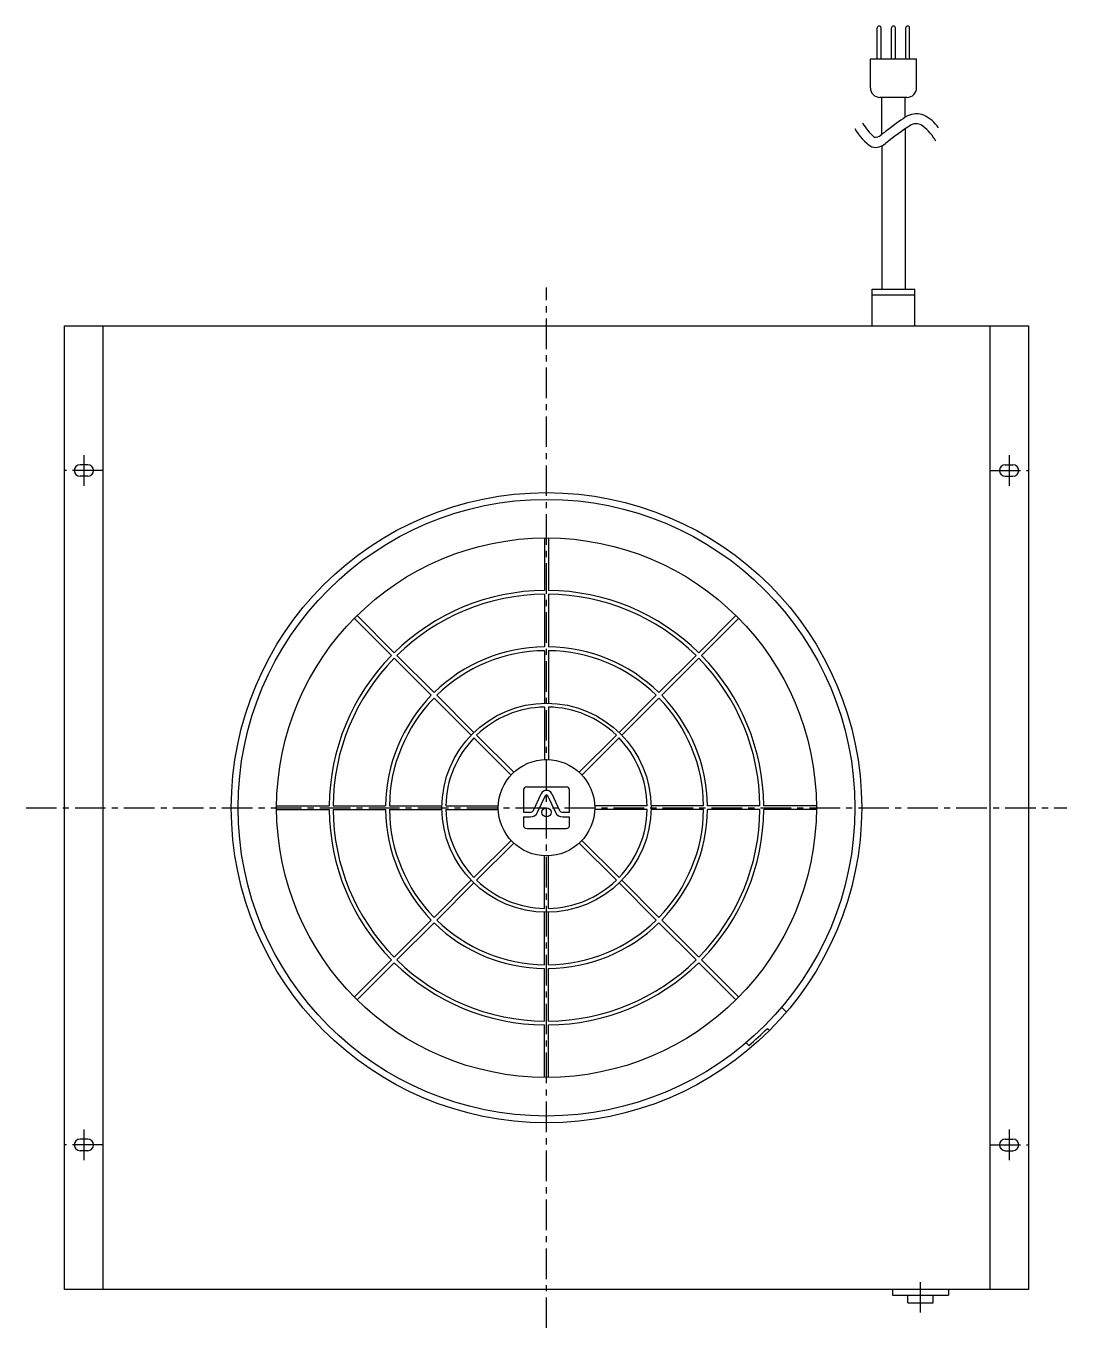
# Model space of a CAD drawing. Extents: x -18 to 522, y -10 to 1666.
# Drawn here: x -18 to 522, y 990 to 1666 of the extents above; entities that cross this region are included whole.
import ezdxf

# ---------------------------------------------------------------- set-up
doc = ezdxf.new("R2010")
doc.units = 0
doc.header["$LTSCALE"] = 0.5
doc.linetypes.add('CENTER', pattern=[50.8, 31.75, -6.35, 6.35, -6.35])
for name, color, linetype in [('MSM_CENTER', 1, 'CENTER'), ('MSM_CONTINUOUS', 7, 'CONTINUOUS'), ('MSM_NARROW', 5, 'CONTINUOUS')]:
    doc.layers.add(name, color=color, linetype=linetype)

msp = doc.modelspace()

# ---------------------------------------------------------------- linework, layer by layer
at = {"layer": 'MSM_CENTER'}
for p, q in [((251.6, 990), (251.6, 1530)), ((11.6, 1443), (11.6, 1427)), ((491.6, 1443), (491.6, 1427)), ((21.6, 1435), (1.6, 1435)), ((481.6, 1435), (501.6, 1435)), ((-18.4, 1260), (521.6, 1260)), ((11.6, 1093), (11.6, 1077)), ((491.6, 1093), (491.6, 1077)), ((21.6, 1085), (1.6, 1085)), ((481.6, 1085), (501.6, 1085)), ((445.6, 997.96), (445.6, 1015))]:
    msp.add_line(p, q, dxfattribs=at)
at = {"layer": 'MSM_CONTINUOUS'}
for p, q in [((423.21, 1648.66), (423.21, 1664.66)), ((425.21, 1648.66), (425.21, 1664.66)), ((430.6, 1648.66), (430.6, 1664.66)), ((432.6, 1648.66), (432.6, 1664.66)), ((437.99, 1648.66), (437.99, 1664.66)), ((439.99, 1648.66), (439.99, 1664.66)), ((419.6, 1633.66), (419.6, 1648.66)), ((419.6, 1648.66), (443.6, 1648.66)), ((443.6, 1633.66), (443.6, 1648.66)), ((438.6, 1628.66), (424.6, 1628.66)), ((425.6, 1609.48), (425.6, 1628.66)), ((437.6, 1618.23), (437.6, 1628.66)), ((437.6, 1612.28), (437.6, 1529.14)), ((425.6, 1603.46), (425.6, 1529.14)), ((420.6, 1529.14), (442.6, 1529.14)), ((420.6, 1510), (420.6, 1529.14)), ((442.6, 1510), (442.6, 1529.14)), ((420.6, 1526.14), (442.6, 1526.14)), ((1.6, 1510), (501.6, 1510)), ((1.6, 1010), (1.6, 1510)), ((21.6, 1010), (21.6, 1510)), ((481.6, 1510), (481.6, 1010)), ((501.6, 1510), (501.6, 1010)), ((13.6, 1438), (9.6, 1438)), ((489.6, 1438), (493.6, 1438)), ((13.6, 1432), (9.6, 1432)), ((489.6, 1432), (493.6, 1432)), ((250.6, 1400), (250.6, 1372.75)), ((252.6, 1400), (252.6, 1372.75)), ((250.6, 1370.75), (250.6, 1343.49)), ((252.6, 1370.75), (252.6, 1343.49)), ((151.9, 1358.29), (171.17, 1339.02)), ((153.31, 1359.7), (172.58, 1340.43)), ((349.89, 1359.7), (330.62, 1340.43)), ((351.3, 1358.29), (332.03, 1339.02)), ((174, 1339.02), (193.27, 1319.75)), ((250.6, 1341.49), (250.6, 1314.24)), ((252.6, 1341.49), (252.6, 1314.24)), ((329.2, 1339.02), (309.93, 1319.75)), ((172.58, 1337.6), (191.85, 1318.33)), ((330.62, 1337.6), (311.35, 1318.33)), ((194.68, 1318.33), (213.95, 1299.06)), ((308.52, 1318.33), (289.25, 1299.06)), ((193.27, 1316.92), (212.54, 1297.65)), ((250.6, 1312.24), (250.6, 1284.98)), ((252.6, 1312.24), (252.6, 1284.98)), ((309.93, 1316.92), (290.66, 1297.65)), ((215.37, 1297.65), (234.64, 1278.37)), ((287.83, 1297.65), (268.56, 1278.37)), ((213.95, 1296.23), (233.23, 1276.96)), ((289.25, 1296.23), (269.97, 1276.96)), ((241.4, 1270.8), (261.8, 1270.8)), ((239.6, 1269), (239.6, 1257.6)), ((244.83, 1258.63), (248.88, 1267.27)), ((246.99, 1257.6), (251.06, 1266.25)), ((252.14, 1266.25), (256.2, 1257.62)), ((254.32, 1267.27), (258.37, 1258.63)), ((263.6, 1257.6), (263.6, 1269)), ((111.6, 1261), (138.85, 1261)), ((111.6, 1259), (138.85, 1259)), ((140.85, 1261), (168.11, 1261)), ((140.85, 1259), (168.11, 1259)), ((170.11, 1261), (197.36, 1261)), ((170.11, 1259), (197.36, 1259)), ((199.36, 1261), (226.62, 1261)), ((199.36, 1259), (226.62, 1259)), ((239.6, 1257.6), (243.2, 1257.6)), ((260, 1257.6), (263.6, 1257.6)), ((303.84, 1261), (276.58, 1261)), ((303.84, 1259), (276.58, 1259)), ((333.09, 1261), (305.84, 1261)), ((333.09, 1259), (305.84, 1259)), ((362.35, 1261), (335.09, 1261)), ((362.35, 1259), (335.09, 1259)), ((391.6, 1261), (364.35, 1261)), ((391.6, 1259), (364.35, 1259)), ((239.6, 1255.2), (243.2, 1255.2)), ((239.6, 1255.2), (239.6, 1251)), ((260, 1255.2), (263.6, 1255.2)), ((263.6, 1251), (263.6, 1255.2)), ((241.4, 1249.2), (261.8, 1249.2)), ((213.95, 1223.77), (233.23, 1243.04)), ((215.37, 1222.35), (234.64, 1241.63)), ((287.83, 1222.35), (268.56, 1241.63)), ((289.25, 1223.77), (269.97, 1243.04)), ((250.6, 1207.76), (250.6, 1235.02)), ((252.6, 1207.76), (252.6, 1235.02)), ((193.27, 1203.08), (212.54, 1222.35)), ((194.68, 1201.67), (213.95, 1220.94)), ((308.52, 1201.67), (289.25, 1220.94)), ((309.93, 1203.08), (290.66, 1222.35)), ((250.6, 1178.51), (250.6, 1205.76)), ((252.6, 1178.51), (252.6, 1205.76)), ((172.58, 1182.4), (191.85, 1201.67)), ((174, 1180.98), (193.27, 1200.25)), ((329.2, 1180.98), (309.93, 1200.25)), ((330.62, 1182.4), (311.35, 1201.67)), ((151.9, 1161.71), (171.17, 1180.98)), ((153.31, 1160.3), (172.58, 1179.57)), ((250.6, 1149.25), (250.6, 1176.51)), ((252.6, 1149.25), (252.6, 1176.51)), ((349.89, 1160.3), (330.62, 1179.57)), ((351.3, 1161.71), (332.03, 1180.98)), ((376.05, 1153.93), (373.56, 1156.43)), ((250.6, 1120), (250.6, 1147.25)), ((252.6, 1120), (252.6, 1147.25)), ((367.22, 1144.38), (366.17, 1145.43)), ((356.61, 1136.61), (355.17, 1138.04)), ((13.6, 1088), (9.6, 1088)), ((489.6, 1088), (493.6, 1088)), ((13.6, 1082), (9.6, 1082)), ((489.6, 1082), (493.6, 1082)), ((501.6, 1010), (1.6, 1010)), ((431.11, 1010), (431.11, 1007)), ((431.11, 1007), (460.1, 1007)), ((438.98, 1002.96), (438.98, 1007)), ((452.23, 1002.96), (452.23, 1007)), ((460.1, 1010), (460.1, 1007)), ((438.98, 1002.96), (452.23, 1002.96))]:
    msp.add_line(p, q, dxfattribs=at)
for centre, radius in [((251.6, 1260), 163.52), ((251.6, 1260), 160), ((251.6, 1260), 140), ((251.6, 1260), 54.25), ((251.6, 1260), 25), ((251.6, 1257.6), 2.4)]:
    msp.add_circle(centre, radius, dxfattribs=at)
for centre, radius, start, end in [((424.21, 1664.66), 1, 0, 180), ((431.6, 1664.66), 1, 0, 180), ((438.99, 1664.66), 1, 0, 180), ((424.6, 1633.66), 5, 180, 270), ((438.6, 1633.66), 5, 270, 0), ((9.6, 1435), 3, 90, 270), ((13.6, 1435), 3, 270, 90), ((489.6, 1435), 3, 90, 270), ((493.6, 1435), 3, 270, 90), ((251.6, 1260), 112.75, 90.50818, 134.49183), ((251.6, 1260), 112.75, 45.50816, 89.49181), ((251.6, 1260), 110.75, 90.51736, 134.48263), ((251.6, 1260), 110.75, 45.51738, 89.48263), ((251.6, 1260), 112.75, 135.50817, 179.4918), ((251.6, 1260), 83.5, 90.68622, 134.31379), ((251.6, 1260), 81.5, 90.70305, 134.29695), ((251.6, 1260), 83.5, 45.6862, 89.31378), ((251.6, 1260), 81.5, 45.70305, 89.29695), ((251.6, 1260), 112.75, 0.50819, 44.49179), ((251.6, 1260), 110.75, 135.51741, 179.48263), ((251.6, 1260), 110.75, 0.51736, 44.48259), ((251.6, 1260), 83.5, 135.68621, 179.31378), ((251.6, 1260), 83.5, 0.68622, 44.31377), ((251.6, 1260), 81.5, 135.70304, 179.29695), ((251.6, 1260), 52.25, 91.09666, 133.90339), ((251.6, 1260), 52.25, 46.09666, 88.90333), ((251.6, 1260), 81.5, 0.70305, 44.29695), ((251.6, 1260), 52.25, 136.09666, 178.90333), ((251.6, 1260), 52.25, 1.09666, 43.90329), ((241.4, 1269), 1.8, 90, 180), ((261.8, 1269), 1.8, 0, 90), ((251.6, 1266), 3, 25.14242, 154.85765), ((251.6, 1266), 0.6, 25.14278, 154.85783), ((251.6, 1260), 112.75, 180.50819, 224.49179), ((251.6, 1260), 110.75, 180.51736, 224.48262), ((251.6, 1260), 83.5, 180.68621, 224.31378), ((251.6, 1260), 81.5, 180.70304, 224.29695), ((251.6, 1260), 52.25, 181.09666, 223.90333), ((243.2, 1259.4), 1.8, 270, 334.85772), ((243.2, 1259.4), 4.2, 270, 334.62332), ((260, 1259.4), 4.2, 205.14236, 270), ((260, 1259.4), 1.8, 205.14231, 270), ((251.6, 1260), 52.25, 316.09667, 358.90333), ((251.6, 1260), 81.5, 315.70304, 359.29695), ((251.6, 1260), 83.5, 315.68621, 359.31378), ((251.6, 1260), 110.75, 315.51741, 359.48263), ((251.6, 1260), 112.75, 315.50819, 359.4918), ((241.4, 1251), 1.8, 180, 270), ((261.8, 1251), 1.8, 270, 0), ((251.6, 1260), 52.25, 226.09666, 268.90333), ((251.6, 1260), 52.25, 271.09666, 313.90333), ((251.6, 1260), 83.5, 225.68618, 269.31378), ((251.6, 1260), 81.5, 225.70304, 269.29695), ((251.6, 1260), 81.5, 270.70304, 314.29693), ((251.6, 1260), 83.5, 270.68621, 314.31381), ((251.6, 1260), 112.75, 225.50816, 269.4918), ((251.6, 1260), 110.75, 225.51734, 269.48263), ((251.6, 1260), 110.75, 270.51734, 314.48263), ((251.6, 1260), 112.75, 270.50817, 314.4918), ((251.6, 1260), 162.02, 310.39788, 314.99998), ((9.6, 1085), 3, 90, 270), ((13.6, 1085), 3, 270, 90), ((489.6, 1085), 3, 90, 270), ((493.6, 1085), 3, 270, 90)]:
    msp.add_arc(centre, radius, start, end, dxfattribs=at)
at = {"layer": 'MSM_NARROW'}
for centre, radius, start, end in [((437.91, 1627.82), 25.6, 209.31733, 230.51319), ((491.69, 1535.11), 99.17, 122.19782, 128.53494), ((443.46, 1609.52), 10.57, 68.25654, 115.86767), ((443.37, 1609.6), 5.39, 49.36807, 118.23204), ((439.25, 1602.24), 18.93, 33.75564, 64.5729), ((435.29, 1625.82), 27.31, 209.36509, 237.0123), ((422.54, 1611.39), 3.45, 254.71324, 318.9765), ((532.12, 1470.69), 174.95, 125.7476, 127.69534), ((499.02, 1519.97), 110.87, 121.65832, 130.14185), ((431.57, 1593.57), 25.28, 29.09623, 52.71652), ((422.22, 1610.71), 8, 256.9869, 311.6267)]:
    msp.add_arc(centre, radius, start, end, dxfattribs=at)

doc.saveas('drawing.dxf')
